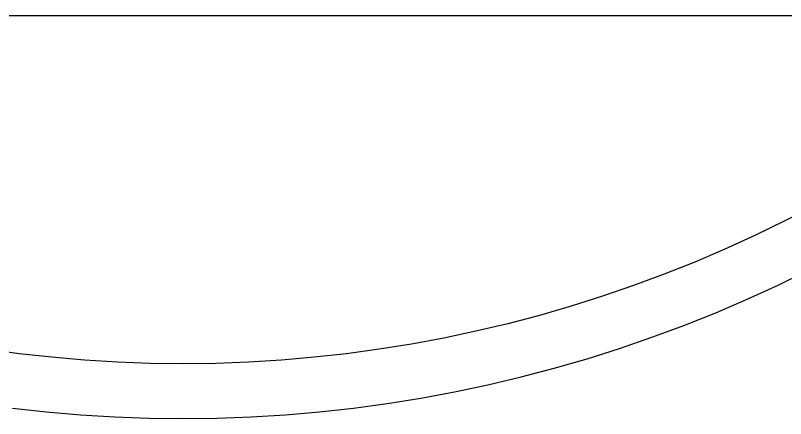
# Model space of a CAD drawing. Extents: x -16 to 86, y -16 to 86.
# Drawn here: x 28.9 to 56.95, y -15.7 to -1 of the extents above; entities that cross this region are included whole.
import ezdxf

# ---------------------------------------------------------------- set-up
doc = ezdxf.new("R2010")
doc.units = 0

msp = doc.modelspace()

# ---------------------------------------------------------------- linework, layer by layer
for p, q in [((2.2043, -1), (67.7957, -1)), ((57.957, -7.94955), (56.8961, -8.50002)), ((56.8961, -8.50002), (55.8219, -9.02428)), ((55.8219, -9.02428), (54.7352, -9.522)), ((54.7352, -9.522), (53.6367, -9.99292)), ((53.6367, -9.99292), (52.5269, -10.4367)), ((56.677, -10.8322), (57.7953, -10.2865)), ((52.5269, -10.4367), (51.4065, -10.8532)), ((51.4065, -10.8532), (50.2763, -11.242)), ((55.5457, -11.3504), (56.677, -10.8322)), ((50.2763, -11.242), (49.1369, -11.603)), ((54.402, -11.8407), (55.5457, -11.3504)), ((49.1369, -11.603), (47.9889, -11.9359)), ((47.9889, -11.9359), (46.8331, -12.2405)), ((53.2467, -12.3027), (54.402, -11.8407)), ((46.8331, -12.2405), (45.6702, -12.5167)), ((52.0803, -12.7363), (53.2467, -12.3027)), ((45.6702, -12.5167), (44.5009, -12.7642)), ((44.5009, -12.7642), (43.3258, -12.983)), ((50.9037, -13.1411), (52.0803, -12.7363)), ((29.0386, -13.3337), (27.8542, -13.1729)), ((42.1458, -13.1729), (40.9614, -13.3337)), ((43.3258, -12.983), (42.1458, -13.1729)), ((49.7174, -13.5169), (50.9037, -13.1411)), ((30.2266, -13.4655), (29.0386, -13.3337)), ((40.9614, -13.3337), (39.7734, -13.4655)), ((31.4174, -13.568), (30.2266, -13.4655)), ((32.6104, -13.6413), (31.4174, -13.568)), ((33.8048, -13.6853), (32.6104, -13.6413)), ((35, -13.7), (33.8048, -13.6853)), ((36.1951, -13.6853), (35, -13.7)), ((37.3896, -13.6413), (36.1951, -13.6853)), ((38.5826, -13.568), (37.3896, -13.6413)), ((39.7734, -13.4655), (38.5826, -13.568)), ((48.5223, -13.8634), (49.7174, -13.5169)), ((47.3191, -14.1806), (48.5223, -13.8634)), ((46.1084, -14.4681), (47.3191, -14.1806)), ((44.8911, -14.7258), (46.1084, -14.4681)), ((43.6678, -14.9536), (44.8911, -14.7258)), ((42.4392, -15.1512), (43.6678, -14.9536)), ((28.7938, -15.3187), (30.0305, -15.4559)), ((39.9695, -15.4559), (41.2062, -15.3187)), ((41.2062, -15.3187), (42.4392, -15.1512)), ((30.0305, -15.4559), (31.2703, -15.5626)), ((31.2703, -15.5626), (32.5123, -15.6389)), ((32.5123, -15.6389), (33.7558, -15.6847)), ((33.7558, -15.6847), (35, -15.7)), ((35, -15.7), (36.2442, -15.6847)), ((36.2442, -15.6847), (37.4877, -15.6389)), ((37.4877, -15.6389), (38.7297, -15.5626)), ((38.7297, -15.5626), (39.9695, -15.4559))]:
    msp.add_line(p, q)

doc.saveas('drawing.dxf')
